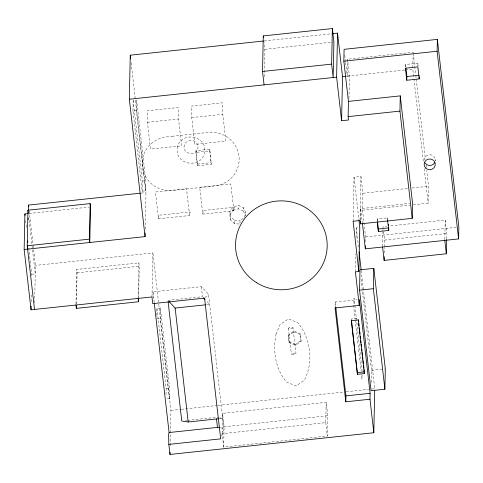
<?xml version="1.0" encoding="UTF-8"?>
<svg xmlns="http://www.w3.org/2000/svg" width="483" height="483" viewBox="0 0 483 483"><rect width="100%" height="100%" fill="white"/><g stroke="black" fill="none" stroke-linecap="round" stroke-linejoin="round"><path stroke-width="0.36" stroke-dasharray="2.42 1.81" d="M31.226 301.658L31.395 293.513M31.769 275.733L28.648 246.698M34.649 302.775L35.434 265.415L33.043 244.567M75.982 304.284L76.712 269.472L138.893 262.849L139.279 266.199L138.627 297.317M76.441 303.934L77.093 272.823L76.712 269.472M132.952 110.77L133.163 100.615L136.617 100.247L145.824 180.672L145.612 190.833L142.159 191.202L132.952 110.77L136.405 110.402L136.617 100.247M138.162 297.667L138.893 262.849M142.159 191.202L142.37 181.04L133.163 100.615M145.22 229.153L145.987 192.59L131.026 61.915M151.97 296.936L152.888 252.911L35.434 265.415M156.794 315.64L156.945 308.383L160.404 308.015L169.605 388.441L169.394 398.602L165.941 398.97M169.394 398.602L160.187 318.176L160.404 308.015M166.031 394.617L166.152 388.809L156.945 308.383M170.185 445.489L170.433 433.547M170.451 432.804L170.922 410.417L152.888 252.911M195.947 152.387L195.983 150.696L209.803 149.223L211.3 164.323L197.481 165.796L195.947 152.387L209.767 150.919L209.803 149.223M197.481 165.796L195.983 150.696M222.138 433.686L222.56 413.37L326.2 402.333L327.74 415.736L327.311 436.058L223.671 447.089L222.138 433.686L325.777 422.655L326.2 402.333M223.671 447.089L224.094 426.773L222.56 413.37M243.36 218.328L240.033 220.695L239.966 224.082L234.472 223.732L230.494 220.043L229.884 214.736L229.956 211.349L233.005 206.911L238.288 205.42L243.329 207.569L245.769 212.351L245.696 215.738L243.257 210.956L243.329 207.569M230.494 220.043L229.956 211.349M229.884 214.736L232.939 210.298L233.005 206.911M234.472 223.732L234.545 220.345L230.566 216.656M243.257 210.956L238.216 208.807L238.288 205.42M264.237 76.731L264.811 49.32L263.875 41.127M288.345 335.872L288.363 335.027L293.966 331.042L300.329 333.753L301.078 341.306L295.481 345.291L289.112 342.58L288.345 335.872L293.948 331.887L293.966 331.042M289.112 342.58L288.363 335.027M295.481 345.291L295.499 344.445L301.096 340.455M301.078 341.306L300.329 333.753M335.093 306.494L335.19 302.05L357.172 299.708M404.597 70.023L347.162 76.133L347.519 59.204L413.152 52.218L413.11 54.422M348.968 98.345L349.432 75.958L347.519 59.204M353.109 221.25L354.033 177.231L360.94 176.494L362.86 193.248L362.504 210.183L365.577 236.99L365.45 242.919M351.322 320.12L351.34 318.991L358.253 318.255M355.41 271.887L355.784 253.98M356.128 237.564L356.333 227.861L359.787 227.499M360.022 220.52L360.94 176.494M360.487 219.807L360.723 208.632L409.584 203.428M362.069 374.953L361.978 379.197L361.465 374.705M362.141 371.415L356.695 321.346M371.246 382.415L371.499 370.376L360.928 278.033M377.241 220.852L377.283 218.944L387.65 217.845L387.891 219.994M382.614 246.264L382.91 232.015M382.928 231.351L382.971 229.353M382.983 228.682L383.025 226.684L386.696 226.298M384.293 252.881L384.402 247.616M384.42 246.861L384.559 240.093L383.623 231.9M387.608 219.747L387.65 217.845M405.43 66.702L405.478 64.468L417.916 63.146L418.236 65.984M412.832 67.674L413.092 55.159M417.849 66.123L417.916 63.146M413.225 204.78L428.143 203.192L428.499 186.263L426.682 170.372M435.334 159.535L435.304 160.948A5.561 5.391 1.2 0 0 429.918 154.729A5.561 5.391 1.2 0 0 424.279 160.712M444.801 239.646L445.211 220.067L389.63 225.984M446.63 238.741L446.745 233.47L445.211 220.067M158.502 218.823L159.112 215.207L190.199 211.892L189.596 215.515L158.502 218.823L155.429 192.011L186.523 188.702L189.596 215.515M202.775 214.108L203.385 210.491L234.478 207.183L233.869 210.799L202.775 214.108L199.708 187.301L230.802 183.993L233.869 210.799M244.47 217.537L245.769 212.351M221.522 436.071L223.883 428.379L208.535 294.334L201.351 286.636L152.984 291.786L153.171 297.407M205.052 297.649L208.535 294.334M232.939 210.298L238.216 208.807M264.201 40.934L331.549 33.768M264.811 49.32L333.161 42.045M405.34 69.944L412.802 69.147L413.828 78.137M346.667 76.254L349.432 75.958M147.454 122.308L178.547 118.999L178.251 107.51L147.158 110.818L147.454 122.308L150.521 149.12L181.614 145.812L178.547 118.999M191.727 117.598L222.82 114.284L222.53 102.794L191.437 106.103L191.727 117.598L194.8 144.405L225.893 141.096L222.82 114.284M197.517 164.099L211.337 162.632M142.37 181.04L145.824 180.672M141.03 193.122L145.987 192.59M29.101 213.486L89.035 207.104M362.86 193.248L408.407 188.4M412.126 188.002L428.499 186.263M362.504 210.183L410.242 205.1M365.577 236.99L456.634 227.3M31.8 274.253L35.253 273.885L28.944 218.775M77.093 272.823L139.279 266.199M384.559 240.093L446.745 233.47M167.951 300.372L202.498 296.689L201.351 286.636M206.748 304.701L209.688 304.387L206.09 300.541M156.734 318.545L160.187 318.176M166.152 388.809L169.605 388.441M371.499 370.376L384.589 368.982M170.922 410.417L180.66 409.379M181.409 409.3L217.38 405.472M218.129 405.394L343.274 392.069M346.269 391.749L368.752 389.358M371.747 389.038L374.748 388.718L363.524 290.712M185.436 420.621L186.909 420.464M187.645 420.385L216.312 417.33L218.449 417.662M219.053 418.719L222.729 418.326L219.161 417.777M224.094 426.773L327.74 415.736M234.545 220.345L240.033 220.695M220.314 427.829L223.883 428.379M293.948 331.887L300.311 334.598M289.13 341.729L295.499 344.445M413.327 53.71L415.724 74.654M415.809 75.396L416.153 78.391M416.237 79.14L425.396 159.155M426.078 165.138L426.338 167.384M413.913 78.886L423.513 162.753M424.201 168.748L428.143 203.192M405.478 64.468L405.805 67.306M377.283 218.944L377.531 221.099M344.759 55.153L345.508 61.709M345.593 62.44L347.162 76.133M360.723 208.632L362.341 222.766M354.033 177.231L358.941 220.103M356.333 227.861L358.646 248.063M361.212 270.51L363.439 289.963M356.611 320.591L354.039 298.114L353.834 308.021L355.12 319.263M355.204 320.012L361.036 370.956M335.19 302.05L335.697 306.518M325.777 422.655L327.311 436.058M293.024 327.782A2.318 0.561 -6.5 0 1 289.559 328.639A2.318 0.561 -6.5 0 1 289.577 327.661A2.318 0.561 -6.5 0 1 293.024 327.782L295.994 353.755A2.318 0.561 -6.5 0 1 292.529 354.613A2.318 0.561 -6.5 0 1 292.553 353.634A2.318 0.561 -6.5 0 1 295.994 353.755M288.417 328.271L291.388 354.244M209.767 150.919L211.3 164.323M136.405 110.402L145.612 190.833M152.984 291.786L154.228 302.648M29.209 211.053L32.959 243.818M25.659 220.634L26.601 228.827M177.611 146.361C172.805 167.015 205.921 169.738 204.78 148.655C203.24 134.685 181.53 132.517 177.611 146.361M184.349 145.123C181.457 155.266 199.038 156.776 197.939 146.277C197.233 139.062 186.269 138.398 184.349 145.123M276.059 333.976C272.666 350.471 275.244 369.169 286.661 382.125L296.067 385.929L304.381 380.242C313.763 362.184 310.931 338.215 297.8 322.71L288.393 318.907L280.074 324.6L276.059 333.976M172.962 136.176L165.669 136.979A27.809 26.97 1.2 0 0 142.262 166.581A27.809 26.97 1.2 0 0 171.803 190.55L215.587 185.889A27.809 26.97 1.2 0 0 238.994 156.281A27.809 26.97 1.2 0 0 209.453 132.318L172.962 136.176"/><path stroke-width="0.72" d="M374.711 390.21L373.824 432.744L169.998 454.443L168.845 444.39L220.665 438.872L204.557 298.126L152.737 303.638L151.97 296.936L31.057 309.808L24.15 249.488L24.893 213.933L28.352 213.564M34.51 309.44L27.223 245.769L27.966 210.214L90.152 203.591L90.532 206.941L89.79 242.502L89.403 239.151L90.152 203.591M27.603 249.119L27.664 246.155M27.742 242.454L27.773 240.969M28.225 219.487L28.255 218.008M28.425 210.033L28.527 205.094L140.281 193.2M31.057 309.808L31.135 306.107M138.609 298.053L138.53 301.76L76.35 308.377L76.411 305.413M24.15 249.488L145.063 236.616L129.335 99.22L130.259 55.195L263.458 41.019M145.063 236.616L145.142 232.884M169.998 454.443L170.046 452.203M264.068 84.875L262.535 71.472L263.277 35.917L332.37 28.557L333.904 41.967L333.161 77.522L331.628 64.118L332.37 28.557M362.425 223.502L365.323 248.842L458.602 238.916L458.85 227.058L437.369 39.395L344.089 49.326L343.842 61.178L348.448 101.394L348.128 116.632L348.509 119.983L341.602 120.72L336.615 77.153L337.539 33.128L332.298 33.689M341.602 120.72L342.525 76.694L337.539 33.128M345.804 401.808L335.063 307.973L359.243 305.401L359.37 299.472L370.111 393.307L369.984 399.23L345.804 401.808L345.931 395.879L335.782 307.26M359.243 305.401L355.41 271.887L358.863 271.518L359.787 227.499L359.026 220.846M348.448 101.394L400.268 95.876L412.542 203.114L412.222 218.352L360.403 223.871L360.463 221.16M364.134 369.64L364.357 373.564L357.444 374.301L351.515 320.477M359.563 290.162L359.992 269.84L373.812 268.373L385.319 368.903L384.891 389.226L371.071 390.693L359.563 290.162L373.383 288.689L373.812 268.373M365.323 248.842L365.39 245.877M388.785 228.531L388.743 230.433L378.382 231.538L377.609 221.818M446.618 239.49L446.316 253.786L384.136 260.409L384.214 256.648M412.222 218.352L399.948 111.114L400.268 95.876M419.262 76.7L419.214 78.934L406.783 80.256L406.855 76.531L405.883 68.018M458.602 238.916L437.121 51.252L437.369 39.395M154.312 303.372L169.092 432.533L168.603 434.265L168.845 444.39M343.842 61.178L437.121 51.252M262.535 71.472L331.628 64.118M129.335 99.22L336.615 77.153M342.525 76.694L345.979 76.326M406.855 76.531L419.292 75.209M348.128 116.632L399.948 111.114M27.223 245.769L89.403 239.151M378.437 228.996L388.797 227.898M168.978 301.47L175.142 308.063L205.275 304.858M357.48 372.61L364.387 371.874M345.931 395.879L370.111 393.307M168.126 301.869L181.765 421.013L188.183 422.003L218.316 418.797M169.092 432.533L217.459 427.389L219.602 427.715M203.524 297.794L205.064 299.442M444.783 240.383L446.316 253.786M419.214 78.934L417.837 66.871L405.4 68.194L406.783 80.256M388.386 224.305L388.549 225.742M387.595 220.381L388.743 230.433M382.596 247.006L384.136 260.409M377.314 222.204L378.382 231.538M373.383 288.689L384.891 389.226M360.403 223.871L360.022 220.52L353.109 221.25L358.863 271.518M359.074 251.806L361.127 269.762M369.984 399.23L373.824 432.744M358.422 319.746L358.591 321.231M358.851 323.465L359.104 325.699M359.358 327.933L359.618 330.167M359.787 331.658L360.04 333.892M360.3 336.126L360.553 338.36M360.807 340.593L361.067 342.827M361.236 344.319L361.489 346.553M361.749 348.786L362.002 351.02M362.172 352.512L362.516 355.488M362.685 356.979L362.938 359.213M363.113 360.704L363.451 363.681M363.621 365.172L363.965 368.149M364.357 373.564L358.217 319.945L351.31 320.682L357.444 374.301M263.277 35.917L263.446 37.402M216.475 418.767L217.459 427.389M175.142 308.063L188.183 422.003M130.259 55.195L130.688 58.932M138.15 298.409L138.53 301.76M75.964 305.027L76.35 308.377M28.527 205.094L28.696 206.585M27.966 210.214L28.274 212.894M24.893 213.933L25.068 215.418M434.899 162.288A5.561 5.391 1.2 0 1 424.931 162.717M256.624 282.712A45.831 44.448 1.2 0 0 327.136 247.441A45.831 44.448 1.2 0 0 260.313 205.806A45.831 44.448 1.2 0 0 256.624 282.712M425.704 168.084A5.561 5.391 1.2 0 0 435.056 165.862A5.561 5.391 1.2 0 0 428.385 159.118A5.561 5.391 1.2 0 0 425.704 168.084"/></g></svg>
